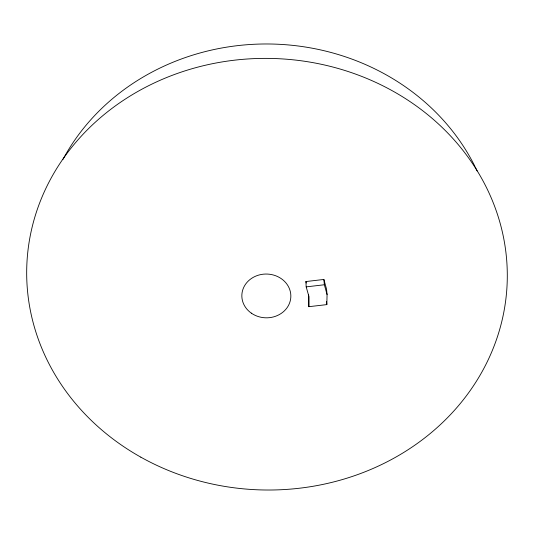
<?xml version="1.0" encoding="UTF-8"?>
<svg xmlns="http://www.w3.org/2000/svg" width="534" height="534" viewBox="0 0 534 534"><rect width="100%" height="100%" fill="white"/><g stroke="black" fill="none" stroke-linecap="round" stroke-linejoin="round"><path stroke-width="0.8" d="M308.612 294.561L308.826 306.683L326.828 304.614L327.068 294.568L326.548 289.168L323.871 279.456L305.902 281.551L306.182 286.878L308.972 296.657L308.826 306.683M306.182 286.878L324.358 284.762L327.068 294.568M305.902 281.551L306.322 283.047M326.541 301.476L326.828 304.614M323.871 279.456L324.358 284.762M63.005 159.339A227.551 206.698 1.7 0 1 270.498 44.008A227.551 206.698 1.7 0 1 474.759 166.094M475.106 166.782A227.551 206.698 1.7 0 1 477.102 170.94M140.816 457.151A240.333 215.796 1.7 0 0 507.2 281.872A240.333 215.796 1.7 0 0 152.951 83.578A240.333 215.796 1.7 0 0 140.816 457.151M251.32 313.138A24.511 21.894 1.7 0 0 290.623 299.053A24.511 21.894 1.7 0 0 257.088 275.604A24.511 21.894 1.7 0 0 251.32 313.138"/></g></svg>
